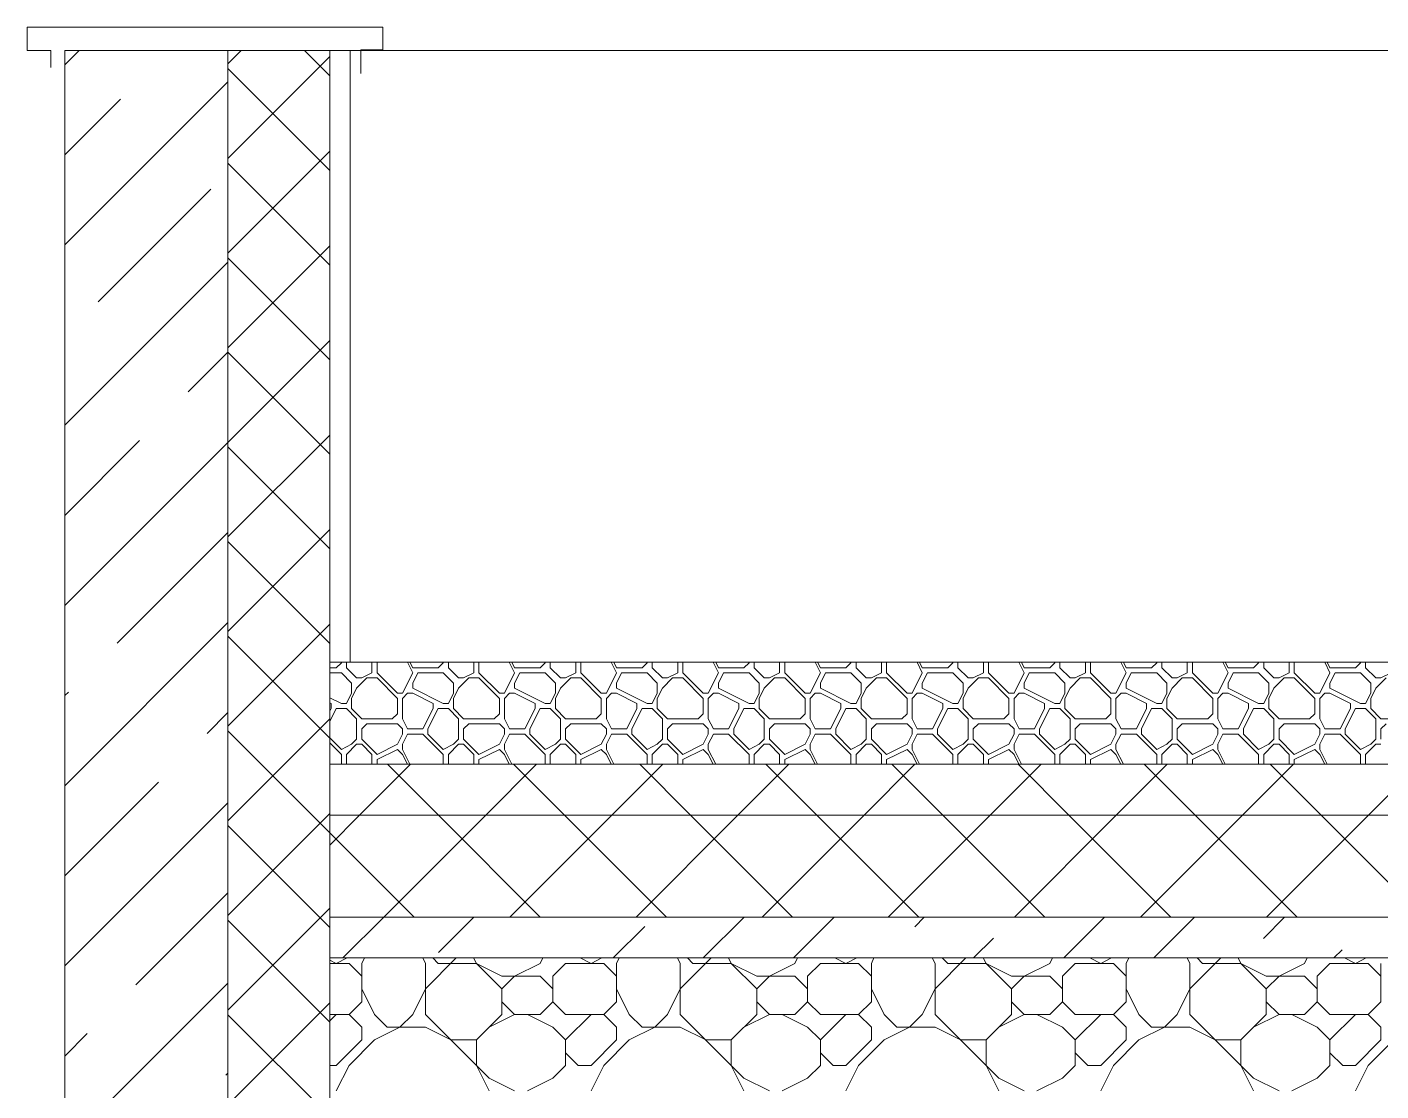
# Model space of a CAD drawing. Header units: millimetres. Extents: x 53645 to 137188, y 78097 to 135533.
# Drawn here: x 90982 to 92310, y 109860 to 110903 of the extents above; entities that cross this region are included whole.
import ezdxf

# ---------------------------------------------------------------- set-up
doc = ezdxf.new("R2010")
doc.units = ezdxf.units.MM
doc.layers.add('hatch', color=7, linetype='Continuous', lineweight=5)
doc.layers.add('Wall2', color=5, linetype='Continuous', lineweight=5)

msp = doc.modelspace()

# ---------------------------------------------------------------- linework, layer by layer
at = {"layer": 'hatch', "color": 251, "lineweight": 0, "ltscale": 100}
for points in [[(91018.8, 110866.1), (91032.8, 110880)], [(91018.8, 110689.3), (91178.8, 110849.3)], [(91018.8, 110777.7), (91073.6, 110832.4)], [(91051.5, 110633.6), (91162, 110744)], [(91018.8, 110512.5), (91178.8, 110672.5)], [(91139.9, 110545.2), (91178.8, 110584.1)], [(91018.8, 110424.1), (91092.2, 110497.4)], [(91018.8, 110335.7), (91178.8, 110495.7)], [(91070.1, 110298.6), (91178.8, 110407.3)], [(91018.8, 110158.9), (91178.8, 110318.9)], [(91018.8, 110247.3), (91022.4, 110250.8)], [(91158.5, 110210.2), (91178.8, 110230.6)], [(91018.8, 110070.6), (91110.7, 110162.4)], [(91018.8, 109982.2), (91178.8, 110142.2)], [(91088.6, 109963.6), (91178.8, 110053.8)], [(91018.8, 109805.4), (91178.8, 109965.4)], [(91018.8, 109893.8), (91040.9, 109915.8)], [(91177, 109875.2), (91178.8, 109877)]]:
    msp.add_lwpolyline(points, dxfattribs=at)
at = {"layer": 'hatch', "color": 251, "ltscale": 100}
for points in [[(91018.8, 110880), (91178.8, 110880)], [(91178.8, 110880), (91178.8, 109760)], [(91278.8, 110180), (91278.8, 110280)], [(91285.2, 110274.6), (91290.2, 110279.6)], [(91290.2, 110279.6), (91290.2, 110280)], [(91295.2, 110274.6), (91295.2, 110280)], [(91320.2, 110269.6), (91320.2, 110280)], [(91325.2, 110269.6), (91325.2, 110280)], [(91360.2, 110269.6), (91355, 110280)], [(91360.2, 110274.6), (91357.5, 110280)], [(91385.2, 110274.6), (91390.2, 110279.6)], [(91390.2, 110279.6), (91390.2, 110280)], [(91395.2, 110274.6), (91395.2, 110280)], [(91420.2, 110269.6), (91420.2, 110280)], [(91425.2, 110269.6), (91425.2, 110280)], [(91460.2, 110269.6), (91455, 110280)], [(91460.2, 110274.6), (91457.5, 110280)], [(91485.2, 110274.6), (91490.2, 110279.6)], [(91490.2, 110279.6), (91490.2, 110280)], [(91495.2, 110274.6), (91495.2, 110280)], [(91520.2, 110269.6), (91520.2, 110280)], [(91525.2, 110269.6), (91525.2, 110280)], [(91560.2, 110269.6), (91555, 110280)], [(91560.2, 110274.6), (91557.5, 110280)], [(91585.2, 110274.6), (91590.2, 110279.6)], [(91590.2, 110279.6), (91590.2, 110280)], [(91595.2, 110274.6), (91595.2, 110280)], [(91620.2, 110269.6), (91620.2, 110280)], [(91625.2, 110269.6), (91625.2, 110280)], [(91660.2, 110269.6), (91655, 110280)], [(91660.2, 110274.6), (91657.5, 110280)], [(91685.2, 110274.6), (91690.2, 110279.6)], [(91690.2, 110279.6), (91690.2, 110280)], [(91695.2, 110274.6), (91695.2, 110280)], [(91720.2, 110269.6), (91720.2, 110280)], [(91725.2, 110269.6), (91725.2, 110280)], [(91760.2, 110269.6), (91755, 110280)], [(91760.2, 110274.6), (91757.5, 110280)], [(91785.2, 110274.6), (91790.2, 110279.6)], [(91790.2, 110279.6), (91790.2, 110280)], [(91795.2, 110274.6), (91795.2, 110280)], [(91820.2, 110269.6), (91820.2, 110280)], [(91825.2, 110269.6), (91825.2, 110280)], [(91860.2, 110269.6), (91855, 110280)], [(91860.2, 110274.6), (91857.5, 110280)], [(91885.2, 110274.6), (91890.2, 110279.6)], [(91890.2, 110279.6), (91890.2, 110280)], [(91895.2, 110274.6), (91895.2, 110280)], [(91920.2, 110269.6), (91920.2, 110280)], [(91925.2, 110269.6), (91925.2, 110280)], [(91960.2, 110269.6), (91955, 110280)], [(91960.2, 110274.6), (91957.5, 110280)], [(91985.2, 110274.6), (91990.2, 110279.6)], [(91990.2, 110279.6), (91990.2, 110280)], [(91995.2, 110274.6), (91995.2, 110280)], [(92020.2, 110269.6), (92020.2, 110280)], [(92025.2, 110269.6), (92025.2, 110280)], [(92060.2, 110269.6), (92055, 110280)], [(92060.2, 110274.6), (92057.5, 110280)], [(92085.2, 110274.6), (92090.2, 110279.6)], [(92090.2, 110279.6), (92090.2, 110280)], [(92095.2, 110274.6), (92095.2, 110280)], [(92120.2, 110269.6), (92120.2, 110280)], [(92125.2, 110269.6), (92125.2, 110280)], [(92160.2, 110269.6), (92155, 110280)], [(92160.2, 110274.6), (92157.5, 110280)], [(92185.2, 110274.6), (92190.2, 110279.6)], [(92190.2, 110279.6), (92190.2, 110280)], [(92195.2, 110274.6), (92195.2, 110280)], [(92220.2, 110269.6), (92220.2, 110280)], [(92225.2, 110269.6), (92225.2, 110280)], [(92260.2, 110269.6), (92255, 110280)], [(92260.2, 110274.6), (92257.5, 110280)], [(92285.2, 110274.6), (92290.2, 110279.6)], [(92290.2, 110279.6), (92290.2, 110280)], [(92295.2, 110274.6), (92295.2, 110280)], [(91278.8, 110274.6), (91285.2, 110274.6)], [(91278.8, 110269.6), (91290.2, 110269.6)], [(91300.2, 110259.6), (91290.2, 110269.6)], [(91305.2, 110264.6), (91295.2, 110274.6)], [(91310.2, 110264.6), (91320.2, 110269.6)], [(91345.2, 110249.6), (91325.2, 110269.6)], [(91350.2, 110249.6), (91360.2, 110269.6)], [(91360.2, 110274.6), (91385.2, 110274.6)], [(91360.2, 110259.6), (91365.2, 110269.6)], [(91365.2, 110269.6), (91390.2, 110269.6)], [(91400.2, 110259.6), (91390.2, 110269.6)], [(91405.2, 110264.6), (91395.2, 110274.6)], [(91410.2, 110264.6), (91420.2, 110269.6)], [(91445.2, 110249.6), (91425.2, 110269.6)], [(91450.2, 110249.6), (91460.2, 110269.6)], [(91460.2, 110274.6), (91485.2, 110274.6)], [(91460.2, 110259.6), (91465.2, 110269.6)], [(91465.2, 110269.6), (91490.2, 110269.6)], [(91500.2, 110259.6), (91490.2, 110269.6)], [(91505.2, 110264.6), (91495.2, 110274.6)], [(91510.2, 110264.6), (91520.2, 110269.6)], [(91545.2, 110249.6), (91525.2, 110269.6)], [(91550.2, 110249.6), (91560.2, 110269.6)], [(91560.2, 110274.6), (91585.2, 110274.6)], [(91560.2, 110259.6), (91565.2, 110269.6)], [(91565.2, 110269.6), (91590.2, 110269.6)], [(91600.2, 110259.6), (91590.2, 110269.6)], [(91605.2, 110264.6), (91595.2, 110274.6)], [(91610.2, 110264.6), (91620.2, 110269.6)], [(91645.2, 110249.6), (91625.2, 110269.6)], [(91650.2, 110249.6), (91660.2, 110269.6)], [(91660.2, 110274.6), (91685.2, 110274.6)], [(91660.2, 110259.6), (91665.2, 110269.6)], [(91665.2, 110269.6), (91690.2, 110269.6)], [(91700.2, 110259.6), (91690.2, 110269.6)], [(91705.2, 110264.6), (91695.2, 110274.6)], [(91710.2, 110264.6), (91720.2, 110269.6)], [(91745.2, 110249.6), (91725.2, 110269.6)], [(91750.2, 110249.6), (91760.2, 110269.6)], [(91760.2, 110274.6), (91785.2, 110274.6)], [(91760.2, 110259.6), (91765.2, 110269.6)], [(91765.2, 110269.6), (91790.2, 110269.6)], [(91800.2, 110259.6), (91790.2, 110269.6)], [(91805.2, 110264.6), (91795.2, 110274.6)], [(91810.2, 110264.6), (91820.2, 110269.6)], [(91845.2, 110249.6), (91825.2, 110269.6)], [(91850.2, 110249.6), (91860.2, 110269.6)], [(91860.2, 110274.6), (91885.2, 110274.6)], [(91860.2, 110259.6), (91865.2, 110269.6)], [(91865.2, 110269.6), (91890.2, 110269.6)], [(91900.2, 110259.6), (91890.2, 110269.6)], [(91905.2, 110264.6), (91895.2, 110274.6)], [(91910.2, 110264.6), (91920.2, 110269.6)], [(91945.2, 110249.6), (91925.2, 110269.6)], [(91950.2, 110249.6), (91960.2, 110269.6)], [(91960.2, 110274.6), (91985.2, 110274.6)], [(91960.2, 110259.6), (91965.2, 110269.6)], [(91965.2, 110269.6), (91990.2, 110269.6)], [(92000.2, 110259.6), (91990.2, 110269.6)], [(92005.2, 110264.6), (91995.2, 110274.6)], [(92010.2, 110264.6), (92020.2, 110269.6)], [(92045.2, 110249.6), (92025.2, 110269.6)], [(92050.2, 110249.6), (92060.2, 110269.6)], [(92060.2, 110274.6), (92085.2, 110274.6)], [(92060.2, 110259.6), (92065.2, 110269.6)], [(92065.2, 110269.6), (92090.2, 110269.6)], [(92100.2, 110259.6), (92090.2, 110269.6)], [(92105.2, 110264.6), (92095.2, 110274.6)], [(92110.2, 110264.6), (92120.2, 110269.6)], [(92145.2, 110249.6), (92125.2, 110269.6)], [(92150.2, 110249.6), (92160.2, 110269.6)], [(92160.2, 110274.6), (92185.2, 110274.6)], [(92160.2, 110259.6), (92165.2, 110269.6)], [(92165.2, 110269.6), (92190.2, 110269.6)], [(92200.2, 110259.6), (92190.2, 110269.6)], [(92205.2, 110264.6), (92195.2, 110274.6)], [(92210.2, 110264.6), (92220.2, 110269.6)], [(92245.2, 110249.6), (92225.2, 110269.6)], [(92250.2, 110249.6), (92260.2, 110269.6)], [(92260.2, 110274.6), (92285.2, 110274.6)], [(92260.2, 110259.6), (92265.2, 110269.6)], [(92265.2, 110269.6), (92290.2, 110269.6)], [(92300.2, 110259.6), (92290.2, 110269.6)], [(92305.2, 110264.6), (92295.2, 110274.6)], [(92310.2, 110264.6), (92320.2, 110269.6)], [(91300.2, 110249.6), (91300.2, 110259.6)], [(91300.2, 110244.6), (91305.2, 110254.6)], [(91305.2, 110264.6), (91310.2, 110264.6)], [(91305.2, 110254.6), (91315.2, 110264.6)], [(91315.2, 110264.6), (91325.2, 110264.6)], [(91345.2, 110244.6), (91325.2, 110264.6)], [(91360.2, 110254.6), (91360.2, 110259.6)], [(91390.2, 110239.6), (91360.2, 110254.6)], [(91400.2, 110249.6), (91400.2, 110259.6)], [(91400.2, 110244.6), (91405.2, 110254.6)], [(91405.2, 110264.6), (91410.2, 110264.6)], [(91405.2, 110254.6), (91415.2, 110264.6)], [(91415.2, 110264.6), (91425.2, 110264.6)], [(91445.2, 110244.6), (91425.2, 110264.6)], [(91460.2, 110254.6), (91460.2, 110259.6)], [(91490.2, 110239.6), (91460.2, 110254.6)], [(91500.2, 110249.6), (91500.2, 110259.6)], [(91500.2, 110244.6), (91505.2, 110254.6)], [(91505.2, 110264.6), (91510.2, 110264.6)], [(91505.2, 110254.6), (91515.2, 110264.6)], [(91515.2, 110264.6), (91525.2, 110264.6)], [(91545.2, 110244.6), (91525.2, 110264.6)], [(91560.2, 110254.6), (91560.2, 110259.6)], [(91590.2, 110239.6), (91560.2, 110254.6)], [(91600.2, 110249.6), (91600.2, 110259.6)], [(91600.2, 110244.6), (91605.2, 110254.6)], [(91605.2, 110264.6), (91610.2, 110264.6)], [(91605.2, 110254.6), (91615.2, 110264.6)], [(91615.2, 110264.6), (91625.2, 110264.6)], [(91645.2, 110244.6), (91625.2, 110264.6)], [(91660.2, 110254.6), (91660.2, 110259.6)], [(91690.2, 110239.6), (91660.2, 110254.6)], [(91700.2, 110249.6), (91700.2, 110259.6)], [(91700.2, 110244.6), (91705.2, 110254.6)], [(91705.2, 110264.6), (91710.2, 110264.6)], [(91705.2, 110254.6), (91715.2, 110264.6)], [(91715.2, 110264.6), (91725.2, 110264.6)], [(91745.2, 110244.6), (91725.2, 110264.6)], [(91760.2, 110254.6), (91760.2, 110259.6)], [(91790.2, 110239.6), (91760.2, 110254.6)], [(91800.2, 110249.6), (91800.2, 110259.6)], [(91800.2, 110244.6), (91805.2, 110254.6)], [(91805.2, 110264.6), (91810.2, 110264.6)], [(91805.2, 110254.6), (91815.2, 110264.6)], [(91815.2, 110264.6), (91825.2, 110264.6)], [(91845.2, 110244.6), (91825.2, 110264.6)], [(91860.2, 110254.6), (91860.2, 110259.6)], [(91890.2, 110239.6), (91860.2, 110254.6)], [(91900.2, 110249.6), (91900.2, 110259.6)], [(91900.2, 110244.6), (91905.2, 110254.6)], [(91905.2, 110264.6), (91910.2, 110264.6)], [(91905.2, 110254.6), (91915.2, 110264.6)], [(91915.2, 110264.6), (91925.2, 110264.6)], [(91945.2, 110244.6), (91925.2, 110264.6)], [(91960.2, 110254.6), (91960.2, 110259.6)], [(91990.2, 110239.6), (91960.2, 110254.6)], [(92000.2, 110249.6), (92000.2, 110259.6)], [(92000.2, 110244.6), (92005.2, 110254.6)], [(92005.2, 110264.6), (92010.2, 110264.6)], [(92005.2, 110254.6), (92015.2, 110264.6)], [(92015.2, 110264.6), (92025.2, 110264.6)], [(92045.2, 110244.6), (92025.2, 110264.6)], [(92060.2, 110254.6), (92060.2, 110259.6)], [(92090.2, 110239.6), (92060.2, 110254.6)], [(92100.2, 110249.6), (92100.2, 110259.6)], [(92100.2, 110244.6), (92105.2, 110254.6)], [(92105.2, 110264.6), (92110.2, 110264.6)], [(92105.2, 110254.6), (92115.2, 110264.6)], [(92115.2, 110264.6), (92125.2, 110264.6)], [(92145.2, 110244.6), (92125.2, 110264.6)], [(92160.2, 110254.6), (92160.2, 110259.6)], [(92190.2, 110239.6), (92160.2, 110254.6)], [(92200.2, 110249.6), (92200.2, 110259.6)], [(92200.2, 110244.6), (92205.2, 110254.6)], [(92205.2, 110264.6), (92210.2, 110264.6)], [(92205.2, 110254.6), (92215.2, 110264.6)], [(92215.2, 110264.6), (92225.2, 110264.6)], [(92245.2, 110244.6), (92225.2, 110264.6)], [(92260.2, 110254.6), (92260.2, 110259.6)], [(92290.2, 110239.6), (92260.2, 110254.6)], [(92300.2, 110249.6), (92300.2, 110259.6)], [(92300.2, 110244.6), (92305.2, 110254.6)], [(92305.2, 110264.6), (92310.2, 110264.6)], [(92305.2, 110254.6), (92315.2, 110264.6)], [(91290.2, 110239.6), (91278.8, 110245.3)], [(91280.2, 110239.6), (91278.8, 110240.3)], [(91280.2, 110234.6), (91280.2, 110239.6)], [(91290.2, 110239.6), (91295.2, 110239.6)], [(91295.2, 110239.6), (91300.2, 110249.6)], [(91295.2, 110239.6), (91300.2, 110249.6)], [(91300.2, 110234.6), (91300.2, 110244.6)], [(91345.2, 110249.6), (91350.2, 110249.6)], [(91345.2, 110229.6), (91345.2, 110244.6)], [(91350.2, 110244.6), (91355.2, 110249.6)], [(91350.2, 110224.6), (91350.2, 110244.6)], [(91355.2, 110249.6), (91360.2, 110249.6)], [(91380.2, 110239.6), (91360.2, 110249.6)], [(91380.2, 110234.6), (91380.2, 110239.6)], [(91390.2, 110239.6), (91395.2, 110239.6)], [(91395.2, 110239.6), (91400.2, 110249.6)], [(91395.2, 110239.6), (91400.2, 110249.6)], [(91400.2, 110234.6), (91400.2, 110244.6)], [(91445.2, 110249.6), (91450.2, 110249.6)], [(91445.2, 110229.6), (91445.2, 110244.6)], [(91450.2, 110244.6), (91455.2, 110249.6)], [(91450.2, 110224.6), (91450.2, 110244.6)], [(91455.2, 110249.6), (91460.2, 110249.6)], [(91480.2, 110239.6), (91460.2, 110249.6)], [(91480.2, 110234.6), (91480.2, 110239.6)], [(91490.2, 110239.6), (91495.2, 110239.6)], [(91495.2, 110239.6), (91500.2, 110249.6)], [(91495.2, 110239.6), (91500.2, 110249.6)], [(91500.2, 110234.6), (91500.2, 110244.6)], [(91545.2, 110249.6), (91550.2, 110249.6)], [(91545.2, 110229.6), (91545.2, 110244.6)], [(91550.2, 110244.6), (91555.2, 110249.6)], [(91550.2, 110224.6), (91550.2, 110244.6)], [(91555.2, 110249.6), (91560.2, 110249.6)], [(91580.2, 110239.6), (91560.2, 110249.6)], [(91580.2, 110234.6), (91580.2, 110239.6)], [(91590.2, 110239.6), (91595.2, 110239.6)], [(91595.2, 110239.6), (91600.2, 110249.6)], [(91595.2, 110239.6), (91600.2, 110249.6)], [(91600.2, 110234.6), (91600.2, 110244.6)], [(91645.2, 110249.6), (91650.2, 110249.6)], [(91645.2, 110229.6), (91645.2, 110244.6)], [(91650.2, 110244.6), (91655.2, 110249.6)], [(91650.2, 110224.6), (91650.2, 110244.6)], [(91655.2, 110249.6), (91660.2, 110249.6)], [(91680.2, 110239.6), (91660.2, 110249.6)], [(91680.2, 110234.6), (91680.2, 110239.6)], [(91690.2, 110239.6), (91695.2, 110239.6)], [(91695.2, 110239.6), (91700.2, 110249.6)], [(91695.2, 110239.6), (91700.2, 110249.6)], [(91700.2, 110234.6), (91700.2, 110244.6)], [(91745.2, 110249.6), (91750.2, 110249.6)], [(91745.2, 110229.6), (91745.2, 110244.6)], [(91750.2, 110244.6), (91755.2, 110249.6)], [(91750.2, 110224.6), (91750.2, 110244.6)], [(91755.2, 110249.6), (91760.2, 110249.6)], [(91780.2, 110239.6), (91760.2, 110249.6)], [(91780.2, 110234.6), (91780.2, 110239.6)], [(91790.2, 110239.6), (91795.2, 110239.6)], [(91795.2, 110239.6), (91800.2, 110249.6)], [(91795.2, 110239.6), (91800.2, 110249.6)], [(91800.2, 110234.6), (91800.2, 110244.6)], [(91845.2, 110249.6), (91850.2, 110249.6)], [(91845.2, 110229.6), (91845.2, 110244.6)], [(91850.2, 110244.6), (91855.2, 110249.6)], [(91850.2, 110224.6), (91850.2, 110244.6)], [(91855.2, 110249.6), (91860.2, 110249.6)], [(91880.2, 110239.6), (91860.2, 110249.6)], [(91880.2, 110234.6), (91880.2, 110239.6)], [(91890.2, 110239.6), (91895.2, 110239.6)], [(91895.2, 110239.6), (91900.2, 110249.6)], [(91895.2, 110239.6), (91900.2, 110249.6)], [(91900.2, 110234.6), (91900.2, 110244.6)], [(91945.2, 110249.6), (91950.2, 110249.6)], [(91945.2, 110229.6), (91945.2, 110244.6)], [(91950.2, 110244.6), (91955.2, 110249.6)], [(91950.2, 110224.6), (91950.2, 110244.6)], [(91955.2, 110249.6), (91960.2, 110249.6)], [(91980.2, 110239.6), (91960.2, 110249.6)], [(91980.2, 110234.6), (91980.2, 110239.6)], [(91990.2, 110239.6), (91995.2, 110239.6)], [(91995.2, 110239.6), (92000.2, 110249.6)], [(91995.2, 110239.6), (92000.2, 110249.6)], [(92000.2, 110234.6), (92000.2, 110244.6)], [(92045.2, 110249.6), (92050.2, 110249.6)], [(92045.2, 110229.6), (92045.2, 110244.6)], [(92050.2, 110244.6), (92055.2, 110249.6)], [(92050.2, 110224.6), (92050.2, 110244.6)], [(92055.2, 110249.6), (92060.2, 110249.6)], [(92080.2, 110239.6), (92060.2, 110249.6)], [(92080.2, 110234.6), (92080.2, 110239.6)], [(92090.2, 110239.6), (92095.2, 110239.6)], [(92095.2, 110239.6), (92100.2, 110249.6)], [(92095.2, 110239.6), (92100.2, 110249.6)], [(92100.2, 110234.6), (92100.2, 110244.6)], [(92145.2, 110249.6), (92150.2, 110249.6)], [(92145.2, 110229.6), (92145.2, 110244.6)], [(92150.2, 110244.6), (92155.2, 110249.6)], [(92150.2, 110224.6), (92150.2, 110244.6)], [(92155.2, 110249.6), (92160.2, 110249.6)], [(92180.2, 110239.6), (92160.2, 110249.6)], [(92180.2, 110234.6), (92180.2, 110239.6)], [(92190.2, 110239.6), (92195.2, 110239.6)], [(92195.2, 110239.6), (92200.2, 110249.6)], [(92195.2, 110239.6), (92200.2, 110249.6)], [(92200.2, 110234.6), (92200.2, 110244.6)], [(92245.2, 110249.6), (92250.2, 110249.6)], [(92245.2, 110229.6), (92245.2, 110244.6)], [(92250.2, 110244.6), (92255.2, 110249.6)], [(92250.2, 110224.6), (92250.2, 110244.6)], [(92255.2, 110249.6), (92260.2, 110249.6)], [(92280.2, 110239.6), (92260.2, 110249.6)], [(92280.2, 110234.6), (92280.2, 110239.6)], [(92290.2, 110239.6), (92295.2, 110239.6)], [(92295.2, 110239.6), (92300.2, 110249.6)], [(92295.2, 110239.6), (92300.2, 110249.6)], [(92300.2, 110234.6), (92300.2, 110244.6)], [(91278.8, 110222), (91285.2, 110234.6)], [(91278.8, 110232), (91280.2, 110234.6)], [(91285.2, 110234.6), (91295.2, 110234.6)], [(91305.2, 110224.6), (91295.2, 110234.6)], [(91310.2, 110224.6), (91300.2, 110234.6)], [(91340.2, 110224.6), (91345.2, 110229.6)], [(91370.2, 110214.6), (91380.2, 110234.6)], [(91375.2, 110214.6), (91385.2, 110234.6)], [(91385.2, 110234.6), (91395.2, 110234.6)], [(91405.2, 110224.6), (91395.2, 110234.6)], [(91410.2, 110224.6), (91400.2, 110234.6)], [(91440.2, 110224.6), (91445.2, 110229.6)], [(91470.2, 110214.6), (91480.2, 110234.6)], [(91475.2, 110214.6), (91485.2, 110234.6)], [(91485.2, 110234.6), (91495.2, 110234.6)], [(91505.2, 110224.6), (91495.2, 110234.6)], [(91510.2, 110224.6), (91500.2, 110234.6)], [(91540.2, 110224.6), (91545.2, 110229.6)], [(91570.2, 110214.6), (91580.2, 110234.6)], [(91575.2, 110214.6), (91585.2, 110234.6)], [(91585.2, 110234.6), (91595.2, 110234.6)], [(91605.2, 110224.6), (91595.2, 110234.6)], [(91610.2, 110224.6), (91600.2, 110234.6)], [(91640.2, 110224.6), (91645.2, 110229.6)], [(91670.2, 110214.6), (91680.2, 110234.6)], [(91675.2, 110214.6), (91685.2, 110234.6)], [(91685.2, 110234.6), (91695.2, 110234.6)], [(91705.2, 110224.6), (91695.2, 110234.6)], [(91710.2, 110224.6), (91700.2, 110234.6)], [(91740.2, 110224.6), (91745.2, 110229.6)], [(91770.2, 110214.6), (91780.2, 110234.6)], [(91775.2, 110214.6), (91785.2, 110234.6)], [(91785.2, 110234.6), (91795.2, 110234.6)], [(91805.2, 110224.6), (91795.2, 110234.6)], [(91810.2, 110224.6), (91800.2, 110234.6)], [(91840.2, 110224.6), (91845.2, 110229.6)], [(91870.2, 110214.6), (91880.2, 110234.6)], [(91875.2, 110214.6), (91885.2, 110234.6)], [(91885.2, 110234.6), (91895.2, 110234.6)], [(91905.2, 110224.6), (91895.2, 110234.6)], [(91910.2, 110224.6), (91900.2, 110234.6)], [(91940.2, 110224.6), (91945.2, 110229.6)], [(91970.2, 110214.6), (91980.2, 110234.6)], [(91975.2, 110214.6), (91985.2, 110234.6)], [(91985.2, 110234.6), (91995.2, 110234.6)], [(92005.2, 110224.6), (91995.2, 110234.6)], [(92010.2, 110224.6), (92000.2, 110234.6)], [(92040.2, 110224.6), (92045.2, 110229.6)], [(92070.2, 110214.6), (92080.2, 110234.6)], [(92075.2, 110214.6), (92085.2, 110234.6)], [(92085.2, 110234.6), (92095.2, 110234.6)], [(92105.2, 110224.6), (92095.2, 110234.6)], [(92110.2, 110224.6), (92100.2, 110234.6)], [(92140.2, 110224.6), (92145.2, 110229.6)], [(92170.2, 110214.6), (92180.2, 110234.6)], [(92175.2, 110214.6), (92185.2, 110234.6)], [(92185.2, 110234.6), (92195.2, 110234.6)], [(92205.2, 110224.6), (92195.2, 110234.6)], [(92210.2, 110224.6), (92200.2, 110234.6)], [(92240.2, 110224.6), (92245.2, 110229.6)], [(92270.2, 110214.6), (92280.2, 110234.6)], [(92275.2, 110214.6), (92285.2, 110234.6)], [(92285.2, 110234.6), (92295.2, 110234.6)], [(92305.2, 110224.6), (92295.2, 110234.6)], [(92310.2, 110224.6), (92300.2, 110234.6)], [(91305.2, 110204.6), (91305.2, 110224.6)], [(91310.2, 110224.6), (91340.2, 110224.6)], [(91310.2, 110214.6), (91315.2, 110219.6)], [(91310.2, 110204.6), (91310.2, 110214.6)], [(91315.2, 110219.6), (91345.2, 110219.6)], [(91350.2, 110214.6), (91345.2, 110219.6)], [(91355.2, 110214.6), (91350.2, 110224.6)], [(91350.2, 110209.6), (91350.2, 110214.6)], [(91355.2, 110214.6), (91370.2, 110214.6)], [(91375.2, 110209.6), (91375.2, 110214.6)], [(91405.2, 110204.6), (91405.2, 110224.6)], [(91410.2, 110224.6), (91440.2, 110224.6)], [(91410.2, 110214.6), (91415.2, 110219.6)], [(91410.2, 110204.6), (91410.2, 110214.6)], [(91415.2, 110219.6), (91445.2, 110219.6)], [(91450.2, 110214.6), (91445.2, 110219.6)], [(91455.2, 110214.6), (91450.2, 110224.6)], [(91450.2, 110209.6), (91450.2, 110214.6)], [(91455.2, 110214.6), (91470.2, 110214.6)], [(91475.2, 110209.6), (91475.2, 110214.6)], [(91505.2, 110204.6), (91505.2, 110224.6)], [(91510.2, 110224.6), (91540.2, 110224.6)], [(91510.2, 110214.6), (91515.2, 110219.6)], [(91510.2, 110204.6), (91510.2, 110214.6)], [(91515.2, 110219.6), (91545.2, 110219.6)], [(91550.2, 110214.6), (91545.2, 110219.6)], [(91555.2, 110214.6), (91550.2, 110224.6)], [(91550.2, 110209.6), (91550.2, 110214.6)], [(91555.2, 110214.6), (91570.2, 110214.6)], [(91575.2, 110209.6), (91575.2, 110214.6)], [(91605.2, 110204.6), (91605.2, 110224.6)], [(91610.2, 110224.6), (91640.2, 110224.6)], [(91610.2, 110214.6), (91615.2, 110219.6)], [(91610.2, 110204.6), (91610.2, 110214.6)], [(91615.2, 110219.6), (91645.2, 110219.6)], [(91650.2, 110214.6), (91645.2, 110219.6)], [(91655.2, 110214.6), (91650.2, 110224.6)], [(91650.2, 110209.6), (91650.2, 110214.6)], [(91655.2, 110214.6), (91670.2, 110214.6)], [(91675.2, 110209.6), (91675.2, 110214.6)], [(91705.2, 110204.6), (91705.2, 110224.6)], [(91710.2, 110224.6), (91740.2, 110224.6)], [(91710.2, 110214.6), (91715.2, 110219.6)], [(91710.2, 110204.6), (91710.2, 110214.6)], [(91715.2, 110219.6), (91745.2, 110219.6)], [(91750.2, 110214.6), (91745.2, 110219.6)], [(91755.2, 110214.6), (91750.2, 110224.6)], [(91750.2, 110209.6), (91750.2, 110214.6)], [(91755.2, 110214.6), (91770.2, 110214.6)], [(91775.2, 110209.6), (91775.2, 110214.6)], [(91805.2, 110204.6), (91805.2, 110224.6)], [(91810.2, 110224.6), (91840.2, 110224.6)], [(91810.2, 110214.6), (91815.2, 110219.6)], [(91810.2, 110204.6), (91810.2, 110214.6)], [(91815.2, 110219.6), (91845.2, 110219.6)], [(91850.2, 110214.6), (91845.2, 110219.6)], [(91855.2, 110214.6), (91850.2, 110224.6)], [(91850.2, 110209.6), (91850.2, 110214.6)], [(91855.2, 110214.6), (91870.2, 110214.6)], [(91875.2, 110209.6), (91875.2, 110214.6)], [(91905.2, 110204.6), (91905.2, 110224.6)], [(91910.2, 110224.6), (91940.2, 110224.6)], [(91910.2, 110214.6), (91915.2, 110219.6)], [(91910.2, 110204.6), (91910.2, 110214.6)], [(91915.2, 110219.6), (91945.2, 110219.6)], [(91950.2, 110214.6), (91945.2, 110219.6)], [(91955.2, 110214.6), (91950.2, 110224.6)], [(91950.2, 110209.6), (91950.2, 110214.6)], [(91955.2, 110214.6), (91970.2, 110214.6)], [(91975.2, 110209.6), (91975.2, 110214.6)], [(92005.2, 110204.6), (92005.2, 110224.6)], [(92010.2, 110224.6), (92040.2, 110224.6)], [(92010.2, 110214.6), (92015.2, 110219.6)], [(92010.2, 110204.6), (92010.2, 110214.6)], [(92015.2, 110219.6), (92045.2, 110219.6)], [(92050.2, 110214.6), (92045.2, 110219.6)], [(92055.2, 110214.6), (92050.2, 110224.6)], [(92050.2, 110209.6), (92050.2, 110214.6)], [(92055.2, 110214.6), (92070.2, 110214.6)], [(92075.2, 110209.6), (92075.2, 110214.6)], [(92105.2, 110204.6), (92105.2, 110224.6)], [(92110.2, 110224.6), (92140.2, 110224.6)], [(92110.2, 110214.6), (92115.2, 110219.6)], [(92110.2, 110204.6), (92110.2, 110214.6)], [(92115.2, 110219.6), (92145.2, 110219.6)], [(92150.2, 110214.6), (92145.2, 110219.6)], [(92155.2, 110214.6), (92150.2, 110224.6)], [(92150.2, 110209.6), (92150.2, 110214.6)], [(92155.2, 110214.6), (92170.2, 110214.6)], [(92175.2, 110209.6), (92175.2, 110214.6)], [(92205.2, 110204.6), (92205.2, 110224.6)], [(92210.2, 110224.6), (92240.2, 110224.6)], [(92210.2, 110214.6), (92215.2, 110219.6)], [(92210.2, 110204.6), (92210.2, 110214.6)], [(92215.2, 110219.6), (92245.2, 110219.6)], [(92250.2, 110214.6), (92245.2, 110219.6)], [(92255.2, 110214.6), (92250.2, 110224.6)], [(92250.2, 110209.6), (92250.2, 110214.6)], [(92255.2, 110214.6), (92270.2, 110214.6)], [(92275.2, 110209.6), (92275.2, 110214.6)], [(92305.2, 110204.6), (92305.2, 110224.6)], [(92310.2, 110224.6), (92340.2, 110224.6)], [(92310.2, 110214.6), (92315.2, 110219.6)], [(92310.2, 110204.6), (92310.2, 110214.6)], [(91290.2, 110194.6), (91278.8, 110205.9)], [(91290.2, 110189.6), (91278.8, 110200.9)], [(91290.2, 110194.6), (91300.2, 110199.6)], [(91295.2, 110189.6), (91305.2, 110199.6)], [(91300.2, 110199.6), (91305.2, 110204.6)], [(91305.2, 110199.6), (91310.2, 110199.6)], [(91325.2, 110189.6), (91310.2, 110204.6)], [(91320.2, 110189.6), (91310.2, 110199.6)], [(91325.2, 110189.6), (91345.2, 110199.6)], [(91345.2, 110199.6), (91350.2, 110209.6)], [(91350.2, 110199.6), (91355.2, 110209.6)], [(91350.2, 110194.6), (91350.2, 110199.6)], [(91355.2, 110209.6), (91370.2, 110209.6)], [(91390.2, 110189.6), (91370.2, 110209.6)], [(91390.2, 110194.6), (91375.2, 110209.6)], [(91390.2, 110194.6), (91400.2, 110199.6)], [(91395.2, 110189.6), (91405.2, 110199.6)], [(91400.2, 110199.6), (91405.2, 110204.6)], [(91405.2, 110199.6), (91410.2, 110199.6)], [(91425.2, 110189.6), (91410.2, 110204.6)], [(91420.2, 110189.6), (91410.2, 110199.6)], [(91425.2, 110189.6), (91445.2, 110199.6)], [(91445.2, 110199.6), (91450.2, 110209.6)], [(91450.2, 110199.6), (91455.2, 110209.6)], [(91450.2, 110194.6), (91450.2, 110199.6)], [(91455.2, 110209.6), (91470.2, 110209.6)], [(91490.2, 110189.6), (91470.2, 110209.6)], [(91490.2, 110194.6), (91475.2, 110209.6)], [(91490.2, 110194.6), (91500.2, 110199.6)], [(91495.2, 110189.6), (91505.2, 110199.6)], [(91500.2, 110199.6), (91505.2, 110204.6)], [(91505.2, 110199.6), (91510.2, 110199.6)], [(91525.2, 110189.6), (91510.2, 110204.6)], [(91520.2, 110189.6), (91510.2, 110199.6)], [(91525.2, 110189.6), (91545.2, 110199.6)], [(91545.2, 110199.6), (91550.2, 110209.6)], [(91550.2, 110199.6), (91555.2, 110209.6)], [(91550.2, 110194.6), (91550.2, 110199.6)], [(91555.2, 110209.6), (91570.2, 110209.6)], [(91590.2, 110189.6), (91570.2, 110209.6)], [(91590.2, 110194.6), (91575.2, 110209.6)], [(91590.2, 110194.6), (91600.2, 110199.6)], [(91595.2, 110189.6), (91605.2, 110199.6)], [(91600.2, 110199.6), (91605.2, 110204.6)], [(91605.2, 110199.6), (91610.2, 110199.6)], [(91625.2, 110189.6), (91610.2, 110204.6)], [(91620.2, 110189.6), (91610.2, 110199.6)], [(91625.2, 110189.6), (91645.2, 110199.6)], [(91645.2, 110199.6), (91650.2, 110209.6)], [(91650.2, 110199.6), (91655.2, 110209.6)], [(91650.2, 110194.6), (91650.2, 110199.6)], [(91655.2, 110209.6), (91670.2, 110209.6)], [(91690.2, 110189.6), (91670.2, 110209.6)], [(91690.2, 110194.6), (91675.2, 110209.6)], [(91690.2, 110194.6), (91700.2, 110199.6)], [(91695.2, 110189.6), (91705.2, 110199.6)], [(91700.2, 110199.6), (91705.2, 110204.6)], [(91705.2, 110199.6), (91710.2, 110199.6)], [(91725.2, 110189.6), (91710.2, 110204.6)], [(91720.2, 110189.6), (91710.2, 110199.6)], [(91725.2, 110189.6), (91745.2, 110199.6)], [(91745.2, 110199.6), (91750.2, 110209.6)], [(91750.2, 110199.6), (91755.2, 110209.6)], [(91750.2, 110194.6), (91750.2, 110199.6)], [(91755.2, 110209.6), (91770.2, 110209.6)], [(91790.2, 110189.6), (91770.2, 110209.6)], [(91790.2, 110194.6), (91775.2, 110209.6)], [(91790.2, 110194.6), (91800.2, 110199.6)], [(91795.2, 110189.6), (91805.2, 110199.6)], [(91800.2, 110199.6), (91805.2, 110204.6)], [(91805.2, 110199.6), (91810.2, 110199.6)], [(91825.2, 110189.6), (91810.2, 110204.6)], [(91820.2, 110189.6), (91810.2, 110199.6)], [(91825.2, 110189.6), (91845.2, 110199.6)], [(91845.2, 110199.6), (91850.2, 110209.6)], [(91850.2, 110199.6), (91855.2, 110209.6)], [(91850.2, 110194.6), (91850.2, 110199.6)], [(91855.2, 110209.6), (91870.2, 110209.6)], [(91890.2, 110189.6), (91870.2, 110209.6)], [(91890.2, 110194.6), (91875.2, 110209.6)], [(91890.2, 110194.6), (91900.2, 110199.6)], [(91895.2, 110189.6), (91905.2, 110199.6)], [(91900.2, 110199.6), (91905.2, 110204.6)], [(91905.2, 110199.6), (91910.2, 110199.6)], [(91925.2, 110189.6), (91910.2, 110204.6)], [(91920.2, 110189.6), (91910.2, 110199.6)], [(91925.2, 110189.6), (91945.2, 110199.6)], [(91945.2, 110199.6), (91950.2, 110209.6)], [(91950.2, 110199.6), (91955.2, 110209.6)], [(91950.2, 110194.6), (91950.2, 110199.6)], [(91955.2, 110209.6), (91970.2, 110209.6)], [(91990.2, 110189.6), (91970.2, 110209.6)], [(91990.2, 110194.6), (91975.2, 110209.6)], [(91990.2, 110194.6), (92000.2, 110199.6)], [(91995.2, 110189.6), (92005.2, 110199.6)], [(92000.2, 110199.6), (92005.2, 110204.6)], [(92005.2, 110199.6), (92010.2, 110199.6)], [(92025.2, 110189.6), (92010.2, 110204.6)], [(92020.2, 110189.6), (92010.2, 110199.6)], [(92025.2, 110189.6), (92045.2, 110199.6)], [(92045.2, 110199.6), (92050.2, 110209.6)], [(92050.2, 110199.6), (92055.2, 110209.6)], [(92050.2, 110194.6), (92050.2, 110199.6)], [(92055.2, 110209.6), (92070.2, 110209.6)], [(92090.2, 110189.6), (92070.2, 110209.6)], [(92090.2, 110194.6), (92075.2, 110209.6)], [(92090.2, 110194.6), (92100.2, 110199.6)], [(92095.2, 110189.6), (92105.2, 110199.6)], [(92100.2, 110199.6), (92105.2, 110204.6)], [(92105.2, 110199.6), (92110.2, 110199.6)], [(92125.2, 110189.6), (92110.2, 110204.6)], [(92120.2, 110189.6), (92110.2, 110199.6)], [(92125.2, 110189.6), (92145.2, 110199.6)], [(92145.2, 110199.6), (92150.2, 110209.6)], [(92150.2, 110199.6), (92155.2, 110209.6)], [(92150.2, 110194.6), (92150.2, 110199.6)], [(92155.2, 110209.6), (92170.2, 110209.6)], [(92190.2, 110189.6), (92170.2, 110209.6)], [(92190.2, 110194.6), (92175.2, 110209.6)], [(92190.2, 110194.6), (92200.2, 110199.6)], [(92195.2, 110189.6), (92205.2, 110199.6)], [(92200.2, 110199.6), (92205.2, 110204.6)], [(92205.2, 110199.6), (92210.2, 110199.6)], [(92225.2, 110189.6), (92210.2, 110204.6)], [(92220.2, 110189.6), (92210.2, 110199.6)], [(92225.2, 110189.6), (92245.2, 110199.6)], [(92245.2, 110199.6), (92250.2, 110209.6)], [(92250.2, 110199.6), (92255.2, 110209.6)], [(92250.2, 110194.6), (92250.2, 110199.6)], [(92255.2, 110209.6), (92270.2, 110209.6)], [(92290.2, 110189.6), (92270.2, 110209.6)], [(92290.2, 110194.6), (92275.2, 110209.6)], [(92290.2, 110194.6), (92300.2, 110199.6)], [(92295.2, 110189.6), (92305.2, 110199.6)], [(92300.2, 110199.6), (92305.2, 110204.6)], [(92305.2, 110199.6), (92310.2, 110199.6)], [(91290.2, 110180), (91290.2, 110189.6)], [(91295.2, 110180), (91295.2, 110189.6)], [(91320.2, 110180), (91320.2, 110189.6)], [(91325.2, 110184.6), (91345.2, 110194.6)], [(91350.2, 110189.6), (91345.2, 110194.6)], [(91357.5, 110180), (91350.2, 110194.6)], [(91355, 110180), (91350.2, 110189.6)], [(91390.2, 110180), (91390.2, 110189.6)], [(91395.2, 110180), (91395.2, 110189.6)], [(91420.2, 110180), (91420.2, 110189.6)], [(91425.2, 110184.6), (91445.2, 110194.6)], [(91450.2, 110189.6), (91445.2, 110194.6)], [(91457.5, 110180), (91450.2, 110194.6)], [(91455, 110180), (91450.2, 110189.6)], [(91490.2, 110180), (91490.2, 110189.6)], [(91495.2, 110180), (91495.2, 110189.6)], [(91520.2, 110180), (91520.2, 110189.6)], [(91525.2, 110184.6), (91545.2, 110194.6)], [(91550.2, 110189.6), (91545.2, 110194.6)], [(91557.5, 110180), (91550.2, 110194.6)], [(91555, 110180), (91550.2, 110189.6)], [(91590.2, 110180), (91590.2, 110189.6)], [(91595.2, 110180), (91595.2, 110189.6)], [(91620.2, 110180), (91620.2, 110189.6)], [(91625.2, 110184.6), (91645.2, 110194.6)], [(91650.2, 110189.6), (91645.2, 110194.6)], [(91657.5, 110180), (91650.2, 110194.6)], [(91655, 110180), (91650.2, 110189.6)], [(91690.2, 110180), (91690.2, 110189.6)], [(91695.2, 110180), (91695.2, 110189.6)], [(91720.2, 110180), (91720.2, 110189.6)], [(91725.2, 110184.6), (91745.2, 110194.6)], [(91750.2, 110189.6), (91745.2, 110194.6)], [(91757.5, 110180), (91750.2, 110194.6)], [(91755, 110180), (91750.2, 110189.6)], [(91790.2, 110180), (91790.2, 110189.6)], [(91795.2, 110180), (91795.2, 110189.6)], [(91820.2, 110180), (91820.2, 110189.6)], [(91825.2, 110184.6), (91845.2, 110194.6)], [(91850.2, 110189.6), (91845.2, 110194.6)], [(91857.5, 110180), (91850.2, 110194.6)], [(91855, 110180), (91850.2, 110189.6)], [(91890.2, 110180), (91890.2, 110189.6)], [(91895.2, 110180), (91895.2, 110189.6)], [(91920.2, 110180), (91920.2, 110189.6)], [(91925.2, 110184.6), (91945.2, 110194.6)], [(91950.2, 110189.6), (91945.2, 110194.6)], [(91957.5, 110180), (91950.2, 110194.6)], [(91955, 110180), (91950.2, 110189.6)], [(91990.2, 110180), (91990.2, 110189.6)], [(91995.2, 110180), (91995.2, 110189.6)], [(92020.2, 110180), (92020.2, 110189.6)], [(92025.2, 110184.6), (92045.2, 110194.6)], [(92050.2, 110189.6), (92045.2, 110194.6)], [(92057.5, 110180), (92050.2, 110194.6)], [(92055, 110180), (92050.2, 110189.6)], [(92090.2, 110180), (92090.2, 110189.6)], [(92095.2, 110180), (92095.2, 110189.6)], [(92120.2, 110180), (92120.2, 110189.6)], [(92125.2, 110184.6), (92145.2, 110194.6)], [(92150.2, 110189.6), (92145.2, 110194.6)], [(92157.5, 110180), (92150.2, 110194.6)], [(92155, 110180), (92150.2, 110189.6)], [(92190.2, 110180), (92190.2, 110189.6)], [(92195.2, 110180), (92195.2, 110189.6)], [(92220.2, 110180), (92220.2, 110189.6)], [(92225.2, 110184.6), (92245.2, 110194.6)], [(92250.2, 110189.6), (92245.2, 110194.6)], [(92257.5, 110180), (92250.2, 110194.6)], [(92255, 110180), (92250.2, 110189.6)], [(92290.2, 110180), (92290.2, 110189.6)], [(92295.2, 110180), (92295.2, 110189.6)], [(100108.8, 110180), (91278.8, 110180)], [(91278.8, 110130), (91278.8, 110180)], [(91278.8, 110180), (100108.8, 110180)], [(91325.2, 110180), (91325.2, 110184.6)], [(91425.2, 110180), (91425.2, 110184.6)], [(91525.2, 110180), (91525.2, 110184.6)], [(91625.2, 110180), (91625.2, 110184.6)], [(91725.2, 110180), (91725.2, 110184.6)], [(91825.2, 110180), (91825.2, 110184.6)], [(91925.2, 110180), (91925.2, 110184.6)], [(92025.2, 110180), (92025.2, 110184.6)], [(92125.2, 110180), (92125.2, 110184.6)], [(92225.2, 110180), (92225.2, 110184.6)], [(100108.8, 110130), (91278.8, 110130)], [(91278.8, 110030), (91278.8, 110130)], [(91278.8, 110130), (100108.8, 110130)], [(100108.8, 110030), (91278.8, 110030)], [(91278.8, 109990), (91278.8, 110030)], [(91278.8, 110030), (100108.8, 110030)], [(100108.8, 109990), (91278.8, 109990)], [(91278.8, 109760), (91278.8, 109990)], [(91278.8, 109990), (100108.8, 109990)]]:
    msp.add_lwpolyline(points, dxfattribs=at)
at = {"layer": 'hatch', "color": 251, "lineweight": 0, "ltscale": 75}
for points in [[(91178.8, 110867), (91191.8, 110880)], [(91278.8, 110855.2), (91254.1, 110880)], [(91178.8, 110774.1), (91278.8, 110874.1)], [(91278.8, 110762.4), (91178.8, 110862.4)], [(91178.8, 110681.3), (91278.8, 110781.3)], [(91278.8, 110669.6), (91178.8, 110769.6)], [(91178.8, 110588.5), (91278.8, 110688.5)], [(91278.8, 110576.8), (91178.8, 110676.8)], [(91178.8, 110495.7), (91278.8, 110595.7)], [(91278.8, 110484), (91178.8, 110584)], [(91178.8, 110402.9), (91278.8, 110502.9)], [(91278.8, 110391.2), (91178.8, 110491.2)], [(91178.8, 110310.1), (91278.8, 110410.1)], [(91278.8, 110298.4), (91178.8, 110398.4)], [(91178.8, 110217.3), (91278.8, 110317.3)], [(91278.8, 110205.6), (91178.8, 110305.6)], [(91178.8, 110124.5), (91278.8, 110224.5)], [(91278.8, 110112.8), (91178.8, 110212.8)], [(91178.8, 110031.7), (91278.8, 110131.7)], [(91278.8, 110020), (91178.8, 110120)], [(91178.8, 109938.9), (91278.8, 110038.9)], [(91278.8, 109927.2), (91178.8, 110027.2)], [(91178.8, 109846.1), (91278.8, 109946.1)], [(91278.8, 109834.4), (91178.8, 109934.4)]]:
    msp.add_lwpolyline(points, dxfattribs=at)
at = {"layer": 'hatch', "color": 251, "ltscale": 75}
for points in [[(91178.8, 109760), (91178.8, 110880)], [(91178.8, 110880), (91278.8, 110880)], [(91278.8, 110880), (91278.8, 109760)], [(91278.8, 110280), (91278.8, 110880)], [(91298.8, 110280), (91278.8, 110280)]]:
    msp.add_lwpolyline(points, dxfattribs=at)
at = {"layer": 'hatch', "color": 251, "lineweight": 5, "ltscale": 100}
for points in [[(91308.1, 110130), (91358.1, 110180)], [(91385.4, 110130), (91335.4, 110180)], [(91431.8, 110130), (91481.8, 110180)], [(91509.2, 110130), (91459.2, 110180)], [(91555.5, 110130), (91605.5, 110180)], [(91632.9, 110130), (91582.9, 110180)], [(91679.3, 110130), (91729.3, 110180)], [(91756.7, 110130), (91706.7, 110180)], [(91803, 110130), (91853, 110180)], [(91880.4, 110130), (91830.4, 110180)], [(91926.8, 110130), (91976.8, 110180)], [(92004.1, 110130), (91954.1, 110180)], [(92050.5, 110130), (92100.5, 110180)], [(92127.9, 110130), (92077.9, 110180)], [(92174.3, 110130), (92224.3, 110180)], [(92251.6, 110130), (92201.6, 110180)], [(92298, 110130), (92348, 110180)]]:
    msp.add_lwpolyline(points, dxfattribs=at)
at = {"layer": 'hatch', "color": 251, "lineweight": 9, "ltscale": 100}
for points in [[(91278.8, 110100.7), (91308.1, 110130)], [(91331.8, 110030), (91431.8, 110130)], [(91485.4, 110030), (91385.4, 110130)], [(91455.5, 110030), (91555.5, 110130)], [(91609.2, 110030), (91509.2, 110130)], [(91579.3, 110030), (91679.3, 110130)], [(91732.9, 110030), (91632.9, 110130)], [(91703, 110030), (91803, 110130)], [(91856.7, 110030), (91756.7, 110130)], [(91826.8, 110030), (91926.8, 110130)], [(91980.4, 110030), (91880.4, 110130)], [(91950.5, 110030), (92050.5, 110130)], [(92104.1, 110030), (92004.1, 110130)], [(92074.3, 110030), (92174.3, 110130)], [(92227.9, 110030), (92127.9, 110130)], [(92198, 110030), (92298, 110130)], [(92351.6, 110030), (92251.6, 110130)], [(91361.7, 110030), (91278.8, 110112.8)], [(91291.8, 109990), (91331.8, 110030)], [(91385.6, 109995.4), (91420.2, 110030)], [(91645.3, 109990), (91685.3, 110030)], [(91733.7, 109990), (91773.7, 110030)], [(91852.8, 110020.6), (91862.1, 110030)], [(91998.9, 109990), (92038.9, 110030)], [(92087.3, 109990), (92127.3, 110030)], [(92194.8, 110009.1), (92215.7, 110030)], [(91557, 109990), (91588, 110021)], [(91910.5, 109990), (91930.1, 110009.5)], [(91285.2, 109984.6), (91278.8, 109987.8)], [(91285.2, 109984.6), (91295.8, 109990)], [(91310.2, 109984.6), (91312.8, 109990)], [(91372.7, 109984.6), (91370, 109990)], [(91372.7, 109959.6), (91403, 109990)], [(91385.2, 109984.6), (91379.8, 109990)], [(91422.7, 109984.6), (91420, 109990)], [(91485.2, 109984.6), (91487.8, 109990)], [(91535.2, 109984.6), (91524.5, 109990)], [(91535.2, 109984.6), (91545.8, 109990)], [(91560.2, 109984.6), (91562.8, 109990)], [(91622.7, 109984.6), (91620, 109990)], [(91622.7, 109959.6), (91653, 109990)], [(91635.2, 109984.6), (91629.8, 109990)], [(91672.7, 109984.6), (91670, 109990)], [(91735.2, 109984.6), (91737.8, 109990)], [(91785.2, 109984.6), (91774.5, 109990)], [(91785.2, 109984.6), (91795.8, 109990)], [(91810.2, 109984.6), (91812.8, 109990)], [(91872.7, 109984.6), (91870, 109990)], [(91872.7, 109959.6), (91903, 109990)], [(91885.2, 109984.6), (91879.8, 109990)], [(91922.7, 109984.6), (91920, 109990)], [(91985.2, 109984.6), (91987.8, 109990)], [(92035.2, 109984.6), (92024.5, 109990)], [(92035.2, 109984.6), (92045.8, 109990)], [(92060.2, 109984.6), (92062.8, 109990)], [(92122.7, 109984.6), (92120, 109990)], [(92122.7, 109959.6), (92153, 109990)], [(92135.2, 109984.6), (92129.8, 109990)], [(92172.7, 109984.6), (92170, 109990)], [(92235.2, 109984.6), (92237.8, 109990)], [(92264.1, 109990), (92272.2, 109998)], [(92285.2, 109984.6), (92274.5, 109990)], [(92285.2, 109984.6), (92295.8, 109990)], [(91278.8, 109984.6), (91297.7, 109984.6)], [(91310.2, 109972.1), (91297.7, 109984.6)], [(91310.2, 109947.1), (91310.2, 109984.6)], [(91372.7, 109934.6), (91372.7, 109984.6)], [(91385.2, 109984.6), (91422.7, 109984.6)], [(91447.7, 109959.6), (91422.7, 109984.6)], [(91447.7, 109972.1), (91422.7, 109984.6)], [(91460.2, 109972.1), (91485.2, 109984.6)], [(91497.7, 109972.1), (91510.2, 109984.6)], [(91510.2, 109984.6), (91547.7, 109984.6)], [(91560.2, 109972.1), (91547.7, 109984.6)], [(91560.2, 109947.1), (91560.2, 109984.6)], [(91622.7, 109934.6), (91622.7, 109984.6)], [(91635.2, 109984.6), (91672.7, 109984.6)], [(91697.7, 109959.6), (91672.7, 109984.6)], [(91697.7, 109972.1), (91672.7, 109984.6)], [(91710.2, 109972.1), (91735.2, 109984.6)], [(91747.7, 109972.1), (91760.2, 109984.6)], [(91760.2, 109984.6), (91797.7, 109984.6)], [(91810.2, 109972.1), (91797.7, 109984.6)], [(91810.2, 109947.1), (91810.2, 109984.6)], [(91872.7, 109934.6), (91872.7, 109984.6)], [(91885.2, 109984.6), (91922.7, 109984.6)], [(91947.7, 109959.6), (91922.7, 109984.6)], [(91947.7, 109972.1), (91922.7, 109984.6)], [(91960.2, 109972.1), (91985.2, 109984.6)], [(91997.7, 109972.1), (92010.2, 109984.6)], [(92010.2, 109984.6), (92047.7, 109984.6)], [(92060.2, 109972.1), (92047.7, 109984.6)], [(92060.2, 109947.1), (92060.2, 109984.6)], [(92122.7, 109934.6), (92122.7, 109984.6)], [(92135.2, 109984.6), (92172.7, 109984.6)], [(92197.7, 109959.6), (92172.7, 109984.6)], [(92197.7, 109972.1), (92172.7, 109984.6)], [(92210.2, 109972.1), (92235.2, 109984.6)], [(92247.7, 109972.1), (92260.2, 109984.6)], [(92260.2, 109984.6), (92297.7, 109984.6)], [(92310.2, 109972.1), (92297.7, 109984.6)], [(92310.2, 109947.1), (92310.2, 109984.6)], [(91322.7, 109934.6), (91310.2, 109959.6)], [(91360.2, 109934.6), (91372.7, 109959.6)], [(91447.7, 109972.1), (91485.2, 109972.1)], [(91447.7, 109959.6), (91460.2, 109972.1)], [(91447.7, 109934.6), (91447.7, 109959.6)], [(91497.7, 109959.6), (91485.2, 109972.1)], [(91497.7, 109947.1), (91497.7, 109972.1)], [(91572.7, 109934.6), (91560.2, 109959.6)], [(91610.2, 109934.6), (91622.7, 109959.6)], [(91697.7, 109972.1), (91735.2, 109972.1)], [(91697.7, 109959.6), (91710.2, 109972.1)], [(91697.7, 109934.6), (91697.7, 109959.6)], [(91747.7, 109959.6), (91735.2, 109972.1)], [(91747.7, 109947.1), (91747.7, 109972.1)], [(91822.7, 109934.6), (91810.2, 109959.6)], [(91860.2, 109934.6), (91872.7, 109959.6)], [(91947.7, 109972.1), (91985.2, 109972.1)], [(91947.7, 109959.6), (91960.2, 109972.1)], [(91947.7, 109934.6), (91947.7, 109959.6)], [(91997.7, 109959.6), (91985.2, 109972.1)], [(91997.7, 109947.1), (91997.7, 109972.1)], [(92072.7, 109934.6), (92060.2, 109959.6)], [(92110.2, 109934.6), (92122.7, 109959.6)], [(92197.7, 109972.1), (92235.2, 109972.1)], [(92197.7, 109959.6), (92210.2, 109972.1)], [(92197.7, 109934.6), (92197.7, 109959.6)], [(92247.7, 109959.6), (92235.2, 109972.1)], [(92247.7, 109947.1), (92247.7, 109972.1)], [(91297.7, 109934.6), (91310.2, 109947.1)], [(91460.2, 109934.6), (91447.7, 109947.1)], [(91485.2, 109934.6), (91497.7, 109947.1)], [(91510.2, 109934.6), (91497.7, 109947.1)], [(91547.7, 109934.6), (91560.2, 109947.1)], [(91710.2, 109934.6), (91697.7, 109947.1)], [(91735.2, 109934.6), (91747.7, 109947.1)], [(91760.2, 109934.6), (91747.7, 109947.1)], [(91797.7, 109934.6), (91810.2, 109947.1)], [(91960.2, 109934.6), (91947.7, 109947.1)], [(91985.2, 109934.6), (91997.7, 109947.1)], [(92010.2, 109934.6), (91997.7, 109947.1)], [(92047.7, 109934.6), (92060.2, 109947.1)], [(92210.2, 109934.6), (92197.7, 109947.1)], [(92235.2, 109934.6), (92247.7, 109947.1)], [(92260.2, 109934.6), (92247.7, 109947.1)], [(92297.7, 109934.6), (92310.2, 109947.1)], [(91278.8, 109934.6), (91297.7, 109934.6)], [(91278.8, 109928.3), (91285.2, 109934.6)], [(91310.2, 109922.1), (91297.7, 109934.6)], [(91335.2, 109922.1), (91322.7, 109934.6)], [(91347.7, 109922.1), (91360.2, 109934.6)], [(91435.2, 109872.1), (91372.7, 109934.6)], [(91422.7, 109909.6), (91447.7, 109934.6)], [(91435.2, 109922.1), (91460.2, 109934.6)], [(91460.2, 109934.6), (91485.2, 109934.6)], [(91497.7, 109922.1), (91472.7, 109934.6)], [(91510.2, 109934.6), (91547.7, 109934.6)], [(91510.2, 109909.6), (91535.2, 109934.6)], [(91560.2, 109922.1), (91547.7, 109934.6)], [(91585.2, 109922.1), (91572.7, 109934.6)], [(91597.7, 109922.1), (91610.2, 109934.6)], [(91685.2, 109872.1), (91622.7, 109934.6)], [(91672.7, 109909.6), (91697.7, 109934.6)], [(91685.2, 109922.1), (91710.2, 109934.6)], [(91710.2, 109934.6), (91735.2, 109934.6)], [(91747.7, 109922.1), (91722.7, 109934.6)], [(91760.2, 109934.6), (91797.7, 109934.6)], [(91760.2, 109909.6), (91785.2, 109934.6)], [(91810.2, 109922.1), (91797.7, 109934.6)], [(91835.2, 109922.1), (91822.7, 109934.6)], [(91847.7, 109922.1), (91860.2, 109934.6)], [(91935.2, 109872.1), (91872.7, 109934.6)], [(91922.7, 109909.6), (91947.7, 109934.6)], [(91935.2, 109922.1), (91960.2, 109934.6)], [(91960.2, 109934.6), (91985.2, 109934.6)], [(91997.7, 109922.1), (91972.7, 109934.6)], [(92010.2, 109934.6), (92047.7, 109934.6)], [(92010.2, 109909.6), (92035.2, 109934.6)], [(92060.2, 109922.1), (92047.7, 109934.6)], [(92085.2, 109922.1), (92072.7, 109934.6)], [(92097.7, 109922.1), (92110.2, 109934.6)], [(92185.2, 109872.1), (92122.7, 109934.6)], [(92172.7, 109909.6), (92197.7, 109934.6)], [(92185.2, 109922.1), (92210.2, 109934.6)], [(92210.2, 109934.6), (92235.2, 109934.6)], [(92247.7, 109922.1), (92222.7, 109934.6)], [(92260.2, 109934.6), (92297.7, 109934.6)], [(92260.2, 109909.6), (92285.2, 109934.6)], [(92310.2, 109922.1), (92297.7, 109934.6)], [(91310.2, 109909.6), (91310.2, 109922.1)], [(91322.7, 109909.6), (91347.7, 109922.1)], [(91335.2, 109922.1), (91372.7, 109922.1)], [(91397.7, 109909.6), (91372.7, 109922.1)], [(91510.2, 109909.6), (91497.7, 109922.1)], [(91560.2, 109909.6), (91560.2, 109922.1)], [(91572.7, 109909.6), (91597.7, 109922.1)], [(91585.2, 109922.1), (91622.7, 109922.1)], [(91647.7, 109909.6), (91622.7, 109922.1)], [(91760.2, 109909.6), (91747.7, 109922.1)], [(91810.2, 109909.6), (91810.2, 109922.1)], [(91822.7, 109909.6), (91847.7, 109922.1)], [(91835.2, 109922.1), (91872.7, 109922.1)], [(91897.7, 109909.6), (91872.7, 109922.1)], [(92010.2, 109909.6), (91997.7, 109922.1)], [(92060.2, 109909.6), (92060.2, 109922.1)], [(92072.7, 109909.6), (92097.7, 109922.1)], [(92085.2, 109922.1), (92122.7, 109922.1)], [(92147.7, 109909.6), (92122.7, 109922.1)], [(92260.2, 109909.6), (92247.7, 109922.1)], [(92310.2, 109909.6), (92310.2, 109922.1)], [(91285.2, 109884.6), (91310.2, 109909.6)], [(91297.7, 109884.6), (91322.7, 109909.6)], [(91397.7, 109909.6), (91422.7, 109909.6)], [(91422.7, 109884.6), (91422.7, 109909.6)], [(91510.2, 109884.6), (91510.2, 109909.6)], [(91535.2, 109884.6), (91560.2, 109909.6)], [(91547.7, 109884.6), (91572.7, 109909.6)], [(91647.7, 109909.6), (91672.7, 109909.6)], [(91672.7, 109884.6), (91672.7, 109909.6)], [(91760.2, 109884.6), (91760.2, 109909.6)], [(91785.2, 109884.6), (91810.2, 109909.6)], [(91797.7, 109884.6), (91822.7, 109909.6)], [(91897.7, 109909.6), (91922.7, 109909.6)], [(91922.7, 109884.6), (91922.7, 109909.6)], [(92010.2, 109884.6), (92010.2, 109909.6)], [(92035.2, 109884.6), (92060.2, 109909.6)], [(92047.7, 109884.6), (92072.7, 109909.6)], [(92147.7, 109909.6), (92172.7, 109909.6)], [(92172.7, 109884.6), (92172.7, 109909.6)], [(92260.2, 109884.6), (92260.2, 109909.6)], [(92285.2, 109884.6), (92310.2, 109909.6)], [(92297.7, 109884.6), (92322.7, 109909.6)], [(91522.7, 109884.6), (91510.2, 109897.1)], [(91772.7, 109884.6), (91760.2, 109897.1)], [(92022.7, 109884.6), (92010.2, 109897.1)], [(92272.7, 109884.6), (92260.2, 109897.1)], [(91278.8, 109884.6), (91285.2, 109884.6)], [(91297.7, 109884.6), (91285.2, 109859.6)], [(91435.2, 109859.6), (91422.7, 109884.6)], [(91497.7, 109872.1), (91510.2, 109884.6)], [(91522.7, 109884.6), (91535.2, 109884.6)], [(91547.7, 109884.6), (91535.2, 109859.6)], [(91685.2, 109859.6), (91672.7, 109884.6)], [(91747.7, 109872.1), (91760.2, 109884.6)], [(91772.7, 109884.6), (91785.2, 109884.6)], [(91797.7, 109884.6), (91785.2, 109859.6)], [(91935.2, 109859.6), (91922.7, 109884.6)], [(91997.7, 109872.1), (92010.2, 109884.6)], [(92022.7, 109884.6), (92035.2, 109884.6)], [(92047.7, 109884.6), (92035.2, 109859.6)], [(92185.2, 109859.6), (92172.7, 109884.6)], [(92247.7, 109872.1), (92260.2, 109884.6)], [(92272.7, 109884.6), (92285.2, 109884.6)], [(92297.7, 109884.6), (92285.2, 109859.6)], [(91460.2, 109859.6), (91435.2, 109872.1)], [(91472.7, 109859.6), (91497.7, 109872.1)], [(91710.2, 109859.6), (91685.2, 109872.1)], [(91722.7, 109859.6), (91747.7, 109872.1)], [(91960.2, 109859.6), (91935.2, 109872.1)], [(91972.7, 109859.6), (91997.7, 109872.1)], [(92210.2, 109859.6), (92185.2, 109872.1)], [(92222.7, 109859.6), (92247.7, 109872.1)]]:
    msp.add_lwpolyline(points, dxfattribs=at)
at = {"layer": 'Wall2', "ltscale": 50}
for points in [[(91309.4, 110857.5), (91309.4, 110880.6), (91330.9, 110880.6), (91330.9, 110903), (90981.8, 110903), (90981.8, 110880), (91005.1, 110880), (91005.1, 110863.4)], [(91018.8, 109760), (91018.8, 110880)], [(91278.8, 110880), (91298.8, 110880)], [(91298.8, 110880), (91298.8, 110280)]]:
    msp.add_lwpolyline(points, dxfattribs=at)
at = {"layer": 'Wall2', "color": 4, "linetype": 'Continuous', "lineweight": 0, "ltscale": 100}
msp.add_lwpolyline([(91298.8, 110880), (100088.8, 110880)], dxfattribs=at)
at = {"layer": 'Wall2', "lineweight": 20, "ltscale": 50}
msp.add_lwpolyline([(91278.8, 110280), (100108.8, 110280)], dxfattribs=at)

doc.saveas('drawing.dxf')
